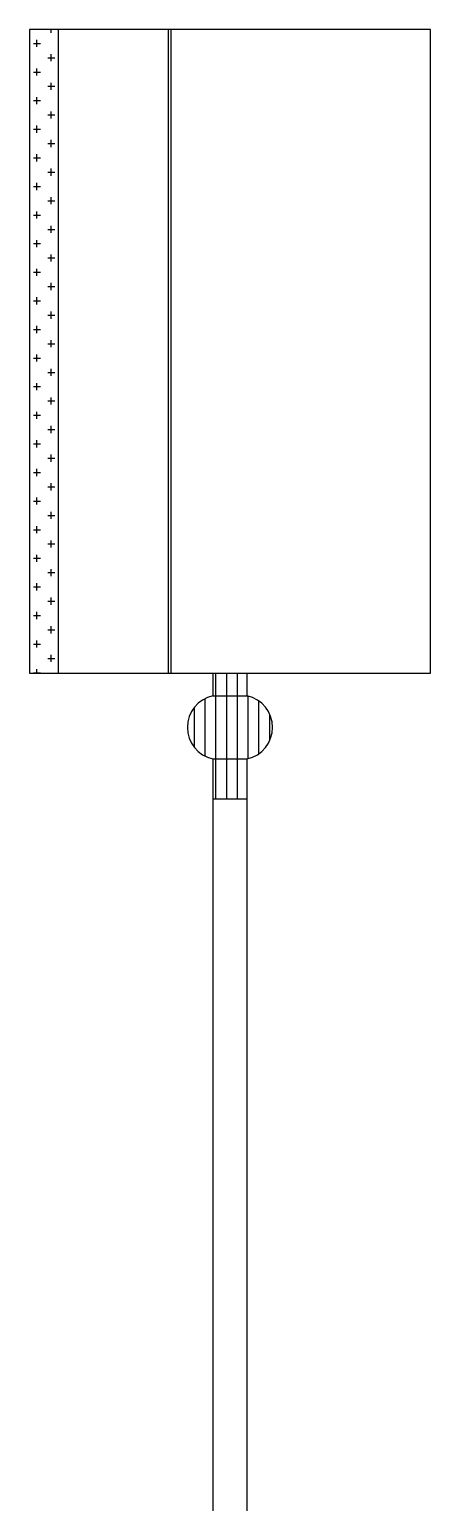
# Model space of a CAD drawing. Header units: inches. Extents: x 11.8 to 54.3, y 10.8 to 35.6.
# Drawn here: x 35.105 to 35.245, y 20.382 to 20.897 of the extents above; entities that cross this region are included whole.
import ezdxf

# ---------------------------------------------------------------- set-up
doc = ezdxf.new("R2010")
doc.units = ezdxf.units.IN
doc.header["$MEASUREMENT"] = 0
doc.layers.add('02', color=2, linetype='Continuous')

msp = doc.modelspace()

# ---------------------------------------------------------------- linework, layer by layer
at = {"layer": '02'}
for p, q in [((35.1125, 20.89602), (35.1125, 20.89715)), ((35.11489, 20.89715), (35.11489, 20.67215)), ((35.15339, 20.67215), (35.15339, 20.89715)), ((35.15439, 20.67215), (35.15439, 20.89715)), ((35.10625, 20.89227), (35.10875, 20.89227)), ((35.1075, 20.89102), (35.1075, 20.89352)), ((35.1125, 20.88602), (35.1125, 20.88852)), ((35.1075, 20.88102), (35.1075, 20.88352)), ((35.11125, 20.88727), (35.11375, 20.88727)), ((35.10625, 20.88227), (35.10875, 20.88227)), ((35.1125, 20.87602), (35.1125, 20.87852)), ((35.1075, 20.87102), (35.1075, 20.87352)), ((35.11125, 20.87727), (35.11375, 20.87727)), ((35.10625, 20.87227), (35.10875, 20.87227)), ((35.1125, 20.86602), (35.1125, 20.86852)), ((35.1075, 20.86102), (35.1075, 20.86352)), ((35.11125, 20.86727), (35.11375, 20.86727)), ((35.10625, 20.86227), (35.10875, 20.86227)), ((35.1125, 20.85602), (35.1125, 20.85852)), ((35.1075, 20.85102), (35.1075, 20.85352)), ((35.11125, 20.85727), (35.11375, 20.85727)), ((35.10625, 20.85227), (35.10875, 20.85227)), ((35.11125, 20.84727), (35.11375, 20.84727)), ((35.1125, 20.84602), (35.1125, 20.84852)), ((35.10625, 20.84227), (35.10875, 20.84227)), ((35.1075, 20.84102), (35.1075, 20.84352)), ((35.11125, 20.83727), (35.11375, 20.83727)), ((35.1125, 20.83602), (35.1125, 20.83852)), ((35.10625, 20.83227), (35.10875, 20.83227)), ((35.1075, 20.83102), (35.1075, 20.83352)), ((35.11125, 20.82727), (35.11375, 20.82727)), ((35.1125, 20.82602), (35.1125, 20.82852)), ((35.10625, 20.82227), (35.10875, 20.82227)), ((35.1075, 20.82102), (35.1075, 20.82352)), ((35.11125, 20.81727), (35.11375, 20.81727)), ((35.1125, 20.81602), (35.1125, 20.81852)), ((35.10625, 20.81227), (35.10875, 20.81227)), ((35.1075, 20.81102), (35.1075, 20.81352)), ((35.11125, 20.80727), (35.11375, 20.80727)), ((35.1125, 20.80602), (35.1125, 20.80852)), ((35.10625, 20.80227), (35.10875, 20.80227)), ((35.1075, 20.80102), (35.1075, 20.80352)), ((35.11125, 20.79727), (35.11375, 20.79727)), ((35.1125, 20.79602), (35.1125, 20.79852)), ((35.10625, 20.79227), (35.10875, 20.79227)), ((35.1075, 20.79102), (35.1075, 20.79352)), ((35.11125, 20.78727), (35.11375, 20.78727)), ((35.1125, 20.78602), (35.1125, 20.78852)), ((35.10625, 20.78227), (35.10875, 20.78227)), ((35.1075, 20.78102), (35.1075, 20.78352)), ((35.11125, 20.77727), (35.11375, 20.77727)), ((35.1125, 20.77602), (35.1125, 20.77852)), ((35.10625, 20.77227), (35.10875, 20.77227)), ((35.1075, 20.77102), (35.1075, 20.77352)), ((35.11125, 20.76727), (35.11375, 20.76727)), ((35.1125, 20.76602), (35.1125, 20.76852)), ((35.10625, 20.76227), (35.10875, 20.76227)), ((35.1075, 20.76102), (35.1075, 20.76352)), ((35.11125, 20.75727), (35.11375, 20.75727)), ((35.1125, 20.75602), (35.1125, 20.75852)), ((35.10625, 20.75227), (35.10875, 20.75227)), ((35.1075, 20.75102), (35.1075, 20.75352)), ((35.11125, 20.74727), (35.11375, 20.74727)), ((35.1125, 20.74602), (35.1125, 20.74852)), ((35.10625, 20.74227), (35.10875, 20.74227)), ((35.1075, 20.74102), (35.1075, 20.74352)), ((35.11125, 20.73727), (35.11375, 20.73727)), ((35.1125, 20.73602), (35.1125, 20.73852)), ((35.10625, 20.73227), (35.10875, 20.73227)), ((35.1075, 20.73102), (35.1075, 20.73352)), ((35.11125, 20.72727), (35.11375, 20.72727)), ((35.1125, 20.72602), (35.1125, 20.72852)), ((35.10625, 20.72227), (35.10875, 20.72227)), ((35.1075, 20.72102), (35.1075, 20.72352)), ((35.1125, 20.71602), (35.1125, 20.71852)), ((35.1075, 20.71102), (35.1075, 20.71352)), ((35.11125, 20.71727), (35.11375, 20.71727)), ((35.10625, 20.71227), (35.10875, 20.71227)), ((35.1125, 20.70602), (35.1125, 20.70852)), ((35.1075, 20.70102), (35.1075, 20.70352)), ((35.11125, 20.70727), (35.11375, 20.70727)), ((35.10625, 20.70227), (35.10875, 20.70227)), ((35.1125, 20.69602), (35.1125, 20.69852)), ((35.1075, 20.69102), (35.1075, 20.69352)), ((35.11125, 20.69727), (35.11375, 20.69727)), ((35.10625, 20.69227), (35.10875, 20.69227)), ((35.1125, 20.68602), (35.1125, 20.68852)), ((35.1075, 20.68102), (35.1075, 20.68352)), ((35.11125, 20.68727), (35.11375, 20.68727)), ((35.10625, 20.68227), (35.10875, 20.68227)), ((35.11125, 20.67727), (35.11375, 20.67727)), ((35.1125, 20.67602), (35.1125, 20.67852)), ((35.10625, 20.67227), (35.10875, 20.67227)), ((35.1075, 20.67215), (35.1075, 20.67352)), ((35.17, 20.66415), (35.17, 20.67215)), ((35.17375, 20.66415), (35.17375, 20.67215)), ((35.1775, 20.66415), (35.1775, 20.67215)), ((35.16625, 20.64308), (35.16625, 20.66322)), ((35.16889, 20.66415), (35.18089, 20.66415)), ((35.17, 20.64215), (35.17, 20.66415)), ((35.17375, 20.64215), (35.17375, 20.66415)), ((35.1775, 20.64215), (35.1775, 20.66415)), ((35.18125, 20.64223), (35.18125, 20.66407)), ((35.185, 20.64396), (35.185, 20.66234)), ((35.1625, 20.64612), (35.1625, 20.66018)), ((35.18875, 20.6485), (35.18875, 20.6578)), ((35.16889, 20.64215), (35.18089, 20.64215)), ((35.17, 20.62815), (35.17, 20.64215)), ((35.17375, 20.62815), (35.17375, 20.64215)), ((35.1775, 20.62815), (35.1775, 20.64215)), ((35.16889, 20.62815), (35.18089, 20.62815))]:
    msp.add_line(p, q, dxfattribs=at)
msp.add_lwpolyline([(35.10489, 20.67215), (35.24489, 20.67215), (35.24489, 20.89715), (35.10489, 20.89715)], close=True, dxfattribs=at)
for points in [[(35.16889, 20.67215), (35.16889, 20.66415, 0.805391), (35.16889, 20.64215), (35.16889, 19.87915)], [(35.18089, 19.87915), (35.18089, 20.64215, 0.805391), (35.18089, 20.66415), (35.18089, 20.67215)]]:
    msp.add_lwpolyline(points, format="xyb", dxfattribs=at)

doc.saveas('drawing.dxf')
